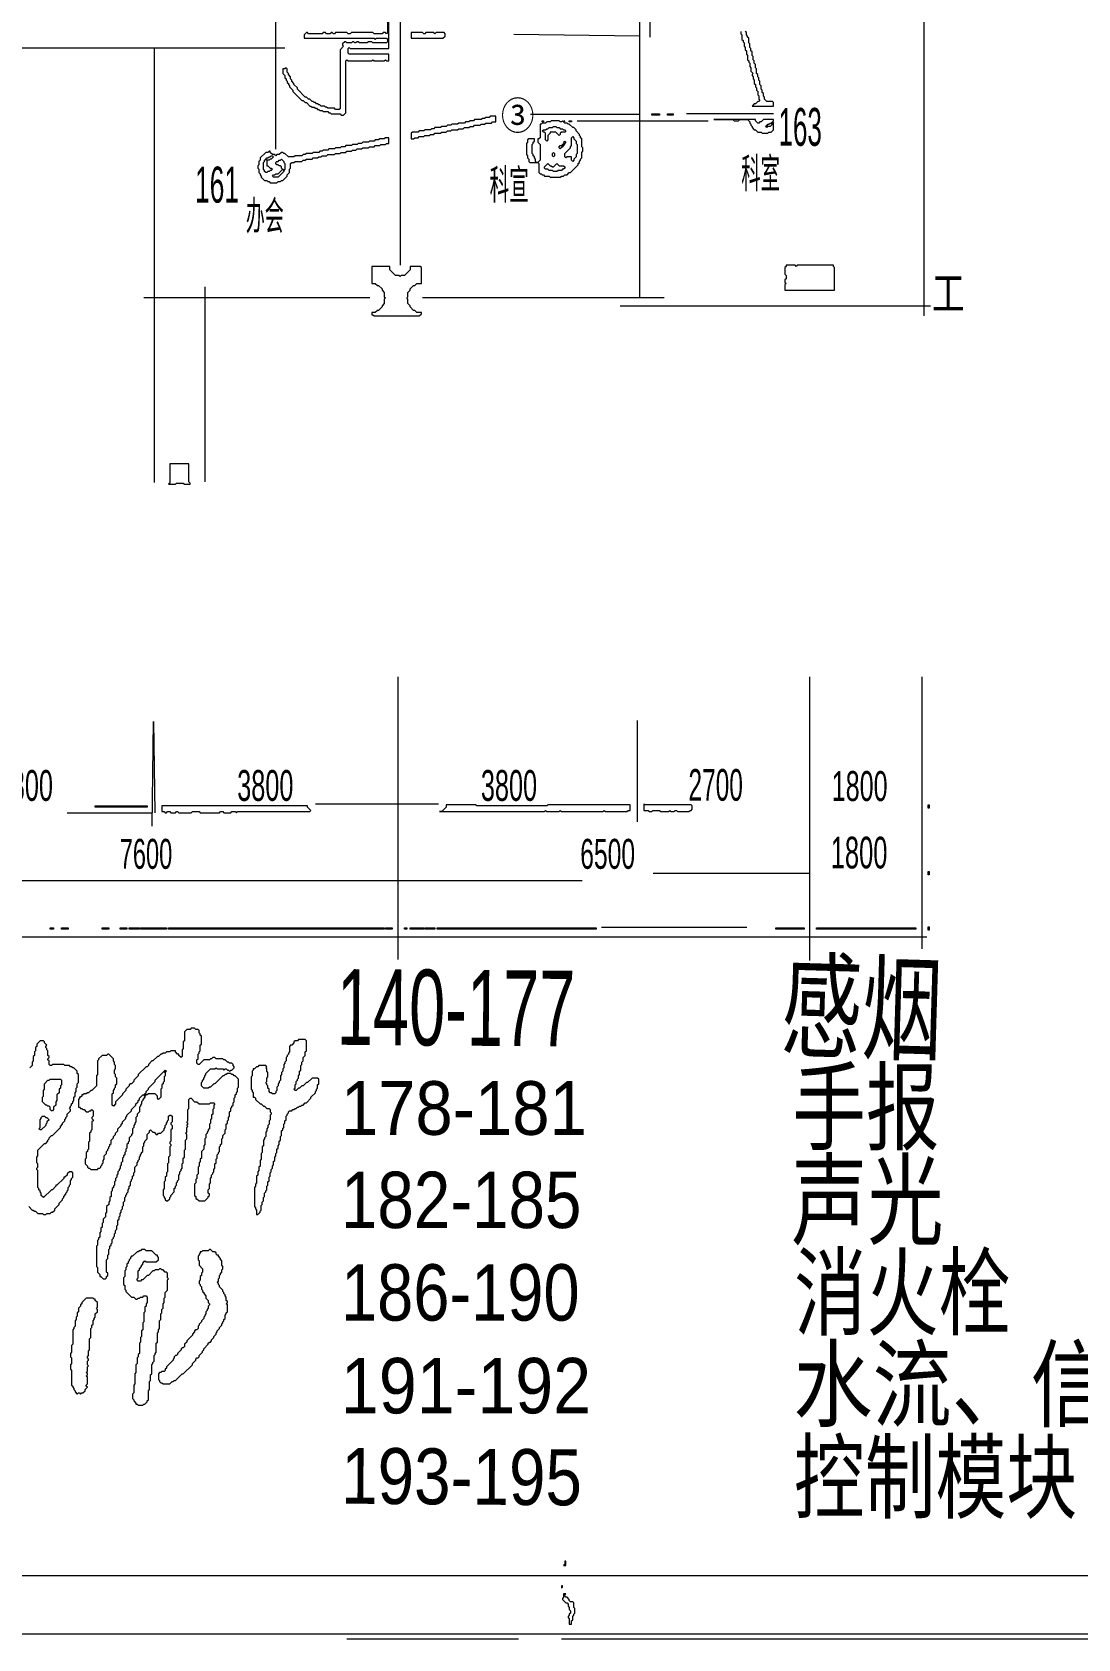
# Model space of a CAD drawing. Header units: millimetres. Extents: x 1 to 419, y 0 to 297.
# Drawn here: x 253.2 to 334.3, y 3.7 to 128.3 of the extents above; entities that cross this region are included whole.
import ezdxf

# ---------------------------------------------------------------- set-up
doc = ezdxf.new("R2010")
doc.units = ezdxf.units.MM
for name, color, linetype, lineweight in [('OCR_TEXT', 6, 'Continuous', 0), ('TRACE_CURVE', 6, 'Continuous', 0), ('TRACE_STRAIGHT', 5, 'Continuous', 0), ('TRACE_TEXT_SYMBOL', 6, 'Continuous', 0)]:
    doc.layers.add(name, color=color, linetype=linetype, lineweight=lineweight)
doc.styles.add('wqy-unicode', font='wqy-unicode.lff')

msp = doc.modelspace()

# ---------------------------------------------------------------- linework, layer by layer
at = {"layer": 'TRACE_CURVE', "color": 6}
for points in [[(280.76, 135.83), (280.76, 128.3), (280.68, 128.21), (280.59, 128.3), (280.41, 128.3), (280.33, 128.21), (279.71, 128.21), (279.62, 128.3), (277.96, 128.3), (277.87, 128.21), (277.7, 128.21), (277.61, 128.3), (276.73, 128.3), (276.65, 128.21), (276.56, 128.21), (276.47, 128.3), (276.38, 128.3), (276.3, 128.21), (276.03, 128.21), (275.95, 128.3), (275.77, 128.3), (275.68, 128.21), (274.63, 128.21), (274.55, 128.3), (274.46, 128.3), (274.28, 128.12), (274.28, 127.86), (279.71, 127.86), (279.8, 127.77), (279.89, 127.86), (280.68, 127.86), (280.76, 127.77), (280.76, 127.6), (280.68, 127.51), (279.62, 127.51), (279.54, 127.6), (279.27, 127.6), (279.19, 127.51), (278.57, 127.51), (278.49, 127.6), (278.4, 127.6), (278.31, 127.51), (278.22, 127.51), (278.14, 127.6), (278.05, 127.6), (277.96, 127.51), (277.61, 127.51), (277.52, 127.6), (277.44, 127.6), (277.26, 127.42), (277.26, 127.33), (277.35, 127.25), (277.09, 126.98), (277.09, 122.43), (277, 122.34), (276.73, 122.34), (276.65, 122.43), (276.12, 122.43), (276.03, 122.52), (275.95, 122.52), (275.86, 122.6), (275.6, 122.6), (275.51, 122.69)], [(277.52, 126.11), (277.61, 126.19), (277.7, 126.11), (279.54, 126.11), (279.62, 126.19), (279.71, 126.11), (280.5, 126.11), (280.59, 126.19), (280.68, 126.11), (280.85, 126.11), (280.85, 126.63), (277.79, 126.63), (277.7, 126.72), (277.7, 127.07), (277.79, 127.16), (277.87, 127.07), (280.85, 127.07), (280.85, 134.25)], [(308.17, 128.38), (308.17, 128.21), (308.26, 128.12), (308.26, 127.77), (308.35, 127.68), (308.35, 127.6), (308.44, 127.51), (308.44, 127.25), (308.52, 127.16), (308.52, 126.98), (308.61, 126.9), (308.61, 126.63), (308.7, 126.54), (308.7, 126.19), (308.79, 126.11), (308.79, 126.02), (308.87, 125.93), (308.87, 125.67), (308.96, 125.58), (308.96, 125.32), (309.14, 125.14), (309.05, 125.06), (309.05, 124.97), (309.14, 124.88), (309.14, 124.71), (309.22, 124.62), (309.22, 124.36), (309.31, 124.27), (309.31, 124.09), (309.4, 124.01), (309.4, 123.83), (309.49, 123.74), (309.49, 123.48), (309.58, 123.39), (309.58, 123.13), (309.66, 123.04), (309.58, 122.95), (309.49, 122.95), (309.31, 122.78), (309.22, 122.78), (309.05, 122.6), (310.71, 122.6), (310.71, 122.87), (310.63, 122.95), (310.19, 122.95), (310.01, 123.13), (310.01, 123.3), (309.93, 123.39), (309.93, 123.57), (309.84, 123.65), (309.84, 123.83), (309.75, 123.92), (309.75, 124.18), (309.66, 124.27), (309.66, 124.53)], [(309.66, 124.53), (309.58, 124.62), (309.58, 124.79), (309.49, 124.88), (309.49, 125.06), (309.4, 125.14), (309.4, 125.49), (309.31, 125.58), (309.31, 125.84), (309.22, 125.93), (309.22, 126.11), (309.14, 126.19), (309.14, 126.46), (309.05, 126.54), (309.05, 126.81), (308.96, 126.9), (308.96, 127.07), (308.87, 127.16), (308.87, 127.42), (308.79, 127.51), (308.79, 127.86), (308.7, 127.95), (308.7, 128.03), (308.61, 128.12), (308.61, 128.3), (308.52, 128.38)], [(275.51, 122.69), (275.42, 122.69), (275.33, 122.78), (275.25, 122.78), (275.16, 122.87), (275.07, 122.87), (274.98, 122.95), (274.9, 122.95), (274.72, 123.13), (274.63, 123.13), (274.46, 123.3), (274.37, 123.3), (273.76, 123.92), (273.76, 124.01), (273.49, 124.27), (273.49, 124.36), (273.32, 124.53), (273.32, 124.62), (273.23, 124.71), (273.23, 124.88), (273.06, 125.06), (273.06, 125.14), (272.97, 125.23), (272.97, 125.49), (272.88, 125.58), (272.79, 125.49), (272.62, 125.49), (272.62, 125.14), (272.79, 124.97), (272.79, 124.79), (272.88, 124.71), (272.88, 124.62), (272.97, 124.53), (272.97, 124.44), (273.06, 124.36), (273.06, 124.27), (273.14, 124.18), (273.14, 124.09), (273.41, 123.83), (273.41, 123.74), (274.11, 123.04), (274.2, 123.04), (274.37, 122.87), (274.46, 122.87), (274.72, 122.6), (274.81, 122.6), (274.9, 122.52), (275.07, 122.52), (275.16, 122.43), (275.25, 122.43), (275.33, 122.34), (275.42, 122.34), (275.51, 122.25), (275.68, 122.25), (275.77, 122.17), (276.12, 122.17), (276.21, 122.08), (276.3, 122.08), (276.38, 121.99), (277.09, 121.99), (277.17, 121.9), (277.35, 121.9), (277.52, 122.08), (277.52, 126.11)], [(253.79, 50.09), (253.53, 49.83), (253.53, 49.65), (253.44, 49.57), (253.44, 49.3), (253.35, 49.22), (253.35, 48.95), (253.26, 48.87), (253.26, 48.52), (253.18, 48.43), (253.18, 48.17), (253, 47.99)], [(256.24, 45.1), (256.24, 45.19), (256.33, 45.28), (256.33, 45.36), (256.42, 45.45), (256.42, 45.71), (256.51, 45.8), (256.51, 46.06), (256.59, 46.15), (256.59, 46.41), (256.68, 46.5), (256.68, 46.76), (256.77, 46.85), (256.77, 47.47), (256.68, 47.55), (256.68, 47.73), (256.42, 47.99), (256.33, 47.99), (256.24, 48.08), (256.15, 48.08), (256.07, 48.17), (255.72, 48.17), (255.63, 48.25), (254.75, 48.25), (254.67, 48.17), (254.58, 48.17), (254.49, 48.25), (254.49, 48.52), (254.4, 48.6), (254.4, 48.69), (254.49, 48.78), (254.49, 48.87), (254.4, 48.95), (254.4, 49.3), (254.32, 49.39), (254.32, 49.48), (254.23, 49.57), (254.23, 49.65), (254.32, 49.74), (254.14, 49.92), (254.14, 50), (254.05, 50.09), (253.79, 50.09)], [(265.53, 51.06), (265.44, 50.97), (265.18, 50.97), (265, 50.79), (265, 50.09), (264.91, 50), (264.91, 49.48), (264.82, 49.39), (264.82, 48.87), (264.74, 48.78), (264.56, 48.95), (264.56, 49.04), (264.47, 49.04), (264.3, 49.22), (264.3, 49.3), (263.95, 49.3), (263.86, 49.22), (263.6, 49.22), (263.51, 49.13), (263.34, 49.13), (263.25, 49.04), (263.16, 49.04), (262.99, 48.87), (262.9, 48.87), (262.55, 48.52), (262.46, 48.52), (262.2, 48.25), (262.2, 48.17), (262.11, 48.08), (262.02, 48.08), (261.41, 47.47), (261.41, 47.38), (261.06, 47.03), (261.06, 46.94), (260.88, 46.76), (260.8, 46.76), (260.71, 46.68), (260.71, 46.59), (260.45, 46.33), (260.45, 46.24), (260.18, 45.98), (260.18, 45.89), (259.66, 45.36), (259.66, 45.19), (259.48, 45.01), (259.4, 45.1), (259.4, 45.98), (259.48, 46.06), (259.48, 46.24), (259.57, 46.33), (259.57, 46.41), (259.66, 46.5), (259.66, 46.68), (259.75, 46.76), (259.75, 47.2), (259.66, 47.29), (259.66, 47.47), (259.57, 47.55), (259.57, 47.82), (259.66, 47.9), (259.66, 48.17), (259.57, 48.25), (259.57, 48.43), (259.48, 48.52)], [(268.85, 48.08), (268.77, 48.17), (268.77, 48.25), (268.68, 48.34), (268.5, 48.34), (268.42, 48.43), (268.33, 48.43), (268.15, 48.6), (268.06, 48.6), (267.98, 48.69), (267.45, 48.69), (267.36, 48.78), (267.19, 48.78), (267.1, 48.69), (267.01, 48.69), (266.93, 48.6), (266.49, 48.6), (266.14, 48.25), (266.05, 48.25), (265.96, 48.34), (265.96, 48.6), (266.05, 48.69), (266.05, 49.04), (266.14, 49.13), (266.14, 49.22), (266.23, 49.3), (266.23, 49.74), (266.31, 49.83), (266.31, 50.44), (266.23, 50.53), (266.23, 50.62), (266.14, 50.71), (266.14, 50.88), (266.05, 50.97), (265.88, 50.97), (265.79, 51.06), (265.53, 51.06)], [(273.84, 50.18), (273.76, 50.09), (273.58, 50.09), (273.49, 50), (273.49, 49.92), (273.32, 49.74), (273.23, 49.74), (273.14, 49.65), (273.14, 49.22), (273.06, 49.13), (273.06, 49.04), (272.97, 48.95), (272.97, 48.87), (272.88, 48.78), (272.88, 48.52), (272.79, 48.43), (272.79, 48.34), (272.71, 48.25), (272.71, 47.99), (272.62, 47.9), (272.62, 47.73), (272.53, 47.64), (272.53, 47.47), (272.44, 47.38), (272.44, 47.03), (272.36, 46.94), (272.36, 46.85), (272.27, 46.76), (272.27, 46.59), (272.18, 46.5), (272.18, 46.24), (272.09, 46.15), (272.09, 46.06), (272.01, 45.98), (271.83, 45.98), (271.74, 46.06), (271.66, 46.06), (271.57, 46.15), (271.57, 46.33), (271.48, 46.41), (271.48, 46.59), (271.39, 46.68), (271.39, 46.76), (271.31, 46.85), (271.39, 46.94), (271.39, 47.2), (271.48, 47.29), (271.48, 47.64), (271.39, 47.73), (271.39, 47.9), (271.31, 47.99), (271.39, 48.08), (271.31, 48.17), (270.78, 48.17), (270.69, 48.08), (270.6, 48.08), (270.43, 47.9), (270.34, 47.9), (270.34, 47.82), (270.25, 47.73), (270.25, 47.38), (270.17, 47.29), (270.17, 46.33), (270.25, 46.24)], [(275.42, 46.76), (275.42, 47.11), (275.33, 47.2), (274.9, 47.2), (274.55, 46.85), (274.46, 46.85), (274.2, 46.59), (274.11, 46.59), (273.93, 46.41), (273.84, 46.41), (273.67, 46.24), (273.58, 46.24), (273.49, 46.33), (273.58, 46.41), (273.58, 46.68), (273.67, 46.76), (273.67, 46.94), (273.76, 47.03), (273.76, 47.11), (273.84, 47.2), (273.84, 47.38), (273.93, 47.47), (273.93, 47.73), (274.02, 47.82), (274.02, 48.17), (274.11, 48.25), (274.11, 48.43), (274.2, 48.52), (274.2, 48.78), (274.37, 48.95), (274.37, 49.22), (274.46, 49.3), (274.46, 50.09), (274.37, 50.18), (273.84, 50.18)], [(259.48, 48.52), (259.48, 48.69), (259.13, 49.04), (259.04, 49.04), (258.96, 48.95), (258.61, 48.95), (258.34, 48.69), (258.34, 48.6), (258.26, 48.52), (258.26, 47.47), (258.17, 47.38), (258.17, 46.59), (257.82, 46.24), (257.73, 46.24), (257.56, 46.06), (257.47, 46.06), (257.38, 45.98), (257.21, 45.98), (257.12, 45.89), (257.03, 45.89), (257.03, 45.8), (256.94, 45.71), (256.86, 45.71), (256.86, 45.63), (256.77, 45.54), (256.77, 44.93), (256.86, 44.93), (256.94, 44.84), (257.03, 44.84), (257.12, 44.75), (257.21, 44.75), (257.38, 44.58), (257.56, 44.58), (257.64, 44.66), (257.73, 44.66), (257.82, 44.75), (257.91, 44.66), (257.91, 44.23), (257.82, 44.14), (257.82, 44.05), (257.91, 43.96), (257.91, 43.87), (257.82, 43.79), (257.82, 43.17), (257.73, 43.09), (257.73, 43), (257.64, 42.91), (257.64, 42.3), (257.56, 42.21), (257.56, 41.69), (257.47, 41.6), (257.47, 41.51), (257.38, 41.42), (257.38, 40.98), (257.29, 40.9), (257.29, 40.55), (257.47, 40.37), (257.47, 40.28), (257.56, 40.2), (257.64, 40.2), (257.73, 40.11), (258.26, 40.11), (258.34, 40.2), (258.43, 40.2)], [(268.24, 43.61), (268.33, 43.7), (268.33, 43.87), (268.42, 43.96), (268.42, 44.14), (268.5, 44.23), (268.5, 44.58), (268.59, 44.66), (268.59, 44.84), (268.68, 44.93), (268.68, 45.01), (268.77, 45.1), (268.77, 45.28), (268.85, 45.36), (268.85, 45.63), (268.94, 45.71), (268.94, 45.89), (269.03, 45.98), (269.03, 46.06), (269.12, 46.15), (269.12, 46.41), (269.2, 46.5), (269.2, 47.11), (268.94, 47.38), (268.85, 47.38), (268.77, 47.47), (268.68, 47.47), (268.59, 47.55), (268.33, 47.55), (268.24, 47.47), (268.15, 47.47), (268.06, 47.38), (267.98, 47.38), (267.36, 46.76), (267.28, 46.76), (267.01, 46.5), (266.93, 46.5), (266.84, 46.41), (266.49, 46.41), (266.31, 46.59), (266.31, 46.85), (266.4, 46.94), (266.4, 47.03), (266.49, 47.11), (266.49, 47.2), (266.58, 47.29), (266.58, 47.38), (266.66, 47.47), (266.66, 47.55), (267.01, 47.9), (267.36, 47.9), (267.45, 47.99), (267.54, 47.9), (267.98, 47.9), (268.06, 47.82), (268.15, 47.9), (268.24, 47.9), (268.33, 47.82), (268.42, 47.82), (268.5, 47.73), (268.59, 47.82), (268.68, 47.82), (268.85, 47.99), (268.85, 48.08)], [(270.25, 46.24), (270.25, 46.15), (270.34, 46.06), (270.34, 45.71), (270.43, 45.71), (270.52, 45.63), (270.52, 45.54), (270.87, 45.19), (270.95, 45.19), (271.13, 45.01), (271.22, 45.01), (271.39, 44.84), (271.57, 44.84), (271.66, 44.75), (271.66, 44.58), (271.74, 44.49), (271.74, 44.4), (271.66, 44.31), (271.66, 43.96), (271.57, 43.87), (271.57, 43.61), (271.48, 43.52), (271.48, 43.35), (271.39, 43.26), (271.39, 43.09), (271.31, 43), (271.31, 42.65), (271.22, 42.56), (271.22, 42.47), (271.13, 42.39), (271.13, 41.95), (271.04, 41.86), (271.04, 41.42), (270.95, 41.34), (270.95, 40.9), (270.87, 40.81), (270.87, 40.37), (270.78, 40.28), (270.78, 40.02), (270.69, 39.93), (270.69, 39.67), (270.6, 39.58), (270.6, 39.06), (270.52, 38.97), (270.52, 38.8), (270.43, 38.71), (270.43, 37.22), (270.52, 37.13), (270.52, 37.04), (270.6, 36.96), (270.6, 36.61), (270.69, 36.61), (270.87, 36.78), (270.87, 36.87), (270.95, 36.96), (270.95, 37.31), (271.04, 37.39), (271.04, 37.57), (271.13, 37.66), (271.13, 37.92), (271.22, 38.01), (271.22, 38.27), (271.31, 38.36), (271.31, 38.45)], [(271.31, 38.45), (271.39, 38.53), (271.39, 38.8), (271.48, 38.88), (271.48, 39.15), (271.57, 39.23), (271.57, 39.5), (271.66, 39.58), (271.66, 39.85), (271.74, 39.93), (271.74, 40.11), (271.83, 40.2), (271.83, 40.37), (271.92, 40.46), (271.92, 40.72), (272.01, 40.81), (272.01, 41.07), (272.09, 41.16), (272.09, 41.34), (272.18, 41.42), (272.18, 41.69), (272.27, 41.77), (272.27, 41.95), (272.36, 42.04), (272.36, 42.3), (272.44, 42.39), (272.44, 42.65), (272.53, 42.74), (272.53, 43.09), (272.62, 43.17), (272.62, 43.26), (272.71, 43.35), (272.71, 43.61), (272.79, 43.7), (272.79, 43.87), (272.88, 43.96), (272.88, 44.23), (272.97, 44.31), (272.97, 44.4), (273.06, 44.49), (273.06, 44.58), (273.14, 44.66), (273.32, 44.66), (273.41, 44.75), (273.49, 44.75), (273.58, 44.84), (273.67, 44.84), (273.76, 44.93), (273.84, 44.93), (273.93, 45.01), (274.02, 45.01), (274.11, 45.1), (274.2, 45.1), (274.37, 45.28), (274.46, 45.28), (274.81, 45.63), (274.81, 45.71), (275.16, 46.06), (275.16, 46.15), (275.25, 46.24), (275.25, 46.33), (275.33, 46.41), (275.33, 46.68), (275.42, 46.76)], [(255.89, 38.45), (255.98, 38.53), (255.98, 38.71), (256.07, 38.8), (256.07, 38.88), (256.15, 38.97), (256.15, 39.23), (256.24, 39.32), (256.24, 39.41), (256.33, 39.5), (256.33, 39.85), (256.24, 39.93), (256.07, 39.93), (255.89, 39.76), (255.89, 39.67), (255.72, 39.5), (255.63, 39.5), (255.63, 39.41), (255.1, 38.88), (255.02, 38.88), (255.02, 38.8), (254.75, 38.53), (254.67, 38.53), (254.05, 37.92), (253.88, 38.09), (253.88, 38.27), (253.79, 38.36), (253.79, 38.45), (253.7, 38.53), (253.7, 38.62), (253.62, 38.71), (253.62, 40.02), (253.53, 40.11), (253.53, 40.2), (253.62, 40.28), (253.62, 40.55), (253.53, 40.63), (253.53, 41.07), (253.62, 41.16), (253.62, 41.6), (254.14, 42.12), (254.23, 42.12), (254.4, 42.3), (254.4, 42.39), (254.49, 42.47), (254.49, 42.56), (254.67, 42.74), (254.75, 42.74), (255.37, 43.35), (255.37, 43.44), (255.54, 43.61), (255.54, 43.7), (255.72, 43.87), (255.72, 43.96), (255.8, 44.05), (255.8, 44.14), (255.89, 44.23), (255.89, 44.4), (256.15, 44.66), (256.15, 44.75), (256.07, 44.84), (256.15, 44.93), (256.15, 45.01), (256.24, 45.1)], [(258.43, 40.2), (258.52, 40.28), (258.52, 40.37), (258.61, 40.46), (258.61, 40.55), (258.69, 40.63), (258.69, 40.81), (258.78, 40.9), (258.78, 41.16), (258.96, 41.34), (258.96, 41.51), (259.04, 41.6), (259.04, 41.69), (259.13, 41.77), (259.13, 41.86), (259.22, 41.95), (259.22, 42.04), (259.31, 42.12), (259.31, 42.39), (259.48, 42.56), (259.48, 42.65), (259.66, 42.82), (259.66, 42.91), (259.83, 43.09), (259.83, 43.26), (260.1, 43.52), (260.1, 43.61), (260.18, 43.7), (260.18, 43.79), (260.45, 44.05), (260.45, 44.14), (260.53, 44.23), (260.53, 44.31), (260.88, 44.66), (260.88, 44.75), (261.23, 45.1), (261.23, 45.19), (261.41, 45.36), (261.41, 45.45), (261.5, 45.54), (261.5, 45.63), (261.76, 45.89), (261.85, 45.89), (261.93, 45.8), (261.93, 45.71), (261.76, 45.54), (261.76, 45.45), (261.67, 45.36), (261.67, 45.19), (261.58, 45.1), (261.58, 45.01), (261.5, 44.93), (261.5, 44.58), (261.32, 44.4), (261.32, 44.23), (261.23, 44.14), (261.23, 43.79), (261.15, 43.7), (261.15, 43.61), (261.06, 43.52), (261.06, 43.35), (260.97, 43.26), (260.97, 42.91), (260.88, 42.82)], [(263.51, 37.74), (263.6, 37.66), (263.69, 37.66), (263.86, 37.83), (263.86, 37.92), (263.95, 38.01), (263.95, 38.09), (264.21, 38.36), (264.21, 38.62), (264.3, 38.71), (264.3, 38.8), (264.39, 38.88), (264.39, 39.06), (264.47, 39.15), (264.47, 39.23), (264.56, 39.32), (264.56, 39.67), (264.65, 39.76), (264.65, 39.93), (264.74, 40.02), (264.74, 40.11), (264.82, 40.2), (264.82, 40.55), (264.91, 40.63), (264.91, 40.98), (265, 41.07), (265, 41.6), (265.09, 41.69), (265.09, 42.39), (265.18, 42.47), (265.18, 42.82), (265.09, 42.91), (265.18, 43), (265.18, 43.35), (265.26, 43.44), (265.18, 43.52), (265.26, 43.61), (265.26, 43.7), (265.18, 43.79), (265.26, 43.87), (265.26, 44.75), (265.35, 44.84), (265.35, 45.54), (265.44, 45.63), (265.53, 45.63), (265.79, 45.36), (265.96, 45.36), (266.14, 45.19), (266.93, 45.19), (267.01, 45.28), (267.28, 45.28), (267.36, 45.19), (267.28, 45.1), (267.28, 44.84), (267.19, 44.75), (267.19, 44.4), (267.1, 44.31), (267.1, 44.05), (267.01, 43.96), (267.01, 43.7), (266.93, 43.61), (266.93, 43.26), (266.84, 43.17), (266.84, 43.09)], [(261.5, 41.07), (261.58, 41.16), (261.58, 41.25), (261.67, 41.34), (261.67, 41.42), (261.76, 41.51), (261.76, 41.86), (261.85, 41.95), (261.85, 42.12), (261.93, 42.21), (261.93, 42.3), (262.11, 42.47), (262.11, 42.82), (262.29, 43), (262.29, 43.09), (262.37, 43.17), (262.55, 43), (262.64, 43), (262.81, 42.82), (262.9, 42.82), (262.99, 42.91), (263.16, 42.91), (263.42, 43.17), (263.42, 43.26), (263.51, 43.35), (263.51, 43.52), (263.6, 43.61), (263.6, 43.7), (263.69, 43.79), (263.69, 43.87), (263.77, 43.96), (263.77, 44.23), (263.86, 44.31), (263.95, 44.31), (264.04, 44.23), (264.04, 43.79), (263.95, 43.7), (263.95, 43.61), (264.04, 43.52), (264.04, 43.26), (263.95, 43.17), (263.95, 42.3), (263.86, 42.21), (263.86, 42.12), (263.95, 42.04), (263.95, 41.95), (263.86, 41.86), (263.86, 41.16), (263.77, 41.07), (263.77, 40.63), (263.69, 40.55), (263.69, 39.93), (263.6, 39.85), (263.6, 39.58), (263.51, 39.5), (263.51, 39.23), (263.42, 39.15), (263.42, 38.62), (263.34, 38.53), (263.34, 38.09), (263.42, 38.01), (263.42, 37.92), (263.51, 37.83), (263.51, 37.74)], [(260.88, 42.82), (260.88, 42.74), (260.71, 42.56), (260.71, 42.3), (260.62, 42.21), (260.62, 42.12), (260.53, 42.04), (260.53, 41.77), (260.45, 41.69), (260.45, 41.51), (260.36, 41.42), (260.36, 41.25), (260.27, 41.16), (260.27, 41.07), (260.18, 40.98), (260.18, 40.72), (260.1, 40.63), (260.1, 40.46), (260.01, 40.37), (260.01, 40.2), (259.92, 40.11), (259.92, 40.02), (259.83, 39.93), (259.83, 39.76), (259.75, 39.67), (259.75, 39.5), (259.66, 39.41), (259.66, 39.23), (259.57, 39.15), (259.57, 38.88), (259.48, 38.8), (259.48, 38.71), (259.4, 38.62), (259.4, 38.45), (259.31, 38.36), (259.31, 38.01), (259.22, 37.92), (259.22, 37.66), (259.13, 37.57), (259.13, 37.39), (258.96, 37.22), (258.96, 36.78), (258.87, 36.69), (258.87, 36.43), (258.69, 36.26), (258.69, 35.99), (258.61, 35.91), (258.61, 35.64), (258.52, 35.56), (258.52, 35.29), (258.43, 35.2), (258.43, 34.85), (258.34, 34.77), (258.34, 34.68), (258.26, 34.59), (258.26, 34.24), (258.17, 34.15), (258.17, 32.58), (258.26, 32.49), (258.26, 32.14), (258.43, 31.96), (258.43, 31.79), (258.52, 31.79), (258.69, 31.61)], [(266.84, 43.09), (266.75, 43), (266.75, 42.91), (266.66, 42.82), (266.66, 42.56), (266.58, 42.47), (266.58, 42.04), (266.49, 41.95), (266.49, 41.69), (266.31, 41.51), (266.31, 40.98), (266.23, 40.9), (266.23, 40.72), (266.14, 40.63), (266.14, 40.37), (266.05, 40.28), (266.05, 39.76), (265.96, 39.67), (265.96, 39.41), (265.88, 39.32), (265.88, 39.06), (265.79, 38.97), (265.79, 38.09), (265.88, 38.01), (265.88, 37.83), (265.96, 37.83), (266.14, 37.66), (266.58, 37.66), (266.84, 37.92), (266.84, 38.01), (266.93, 38.09), (266.93, 38.18), (266.84, 38.27), (266.84, 38.53), (266.93, 38.62), (266.93, 38.97), (267.01, 39.06), (267.01, 39.41), (267.1, 39.5), (267.1, 39.67), (267.19, 39.76), (267.19, 39.85), (267.28, 39.93), (267.28, 40.11), (267.36, 40.2), (267.36, 40.55), (267.45, 40.63), (267.45, 40.9), (267.54, 40.98), (267.54, 41.25), (267.63, 41.34), (267.63, 41.42), (267.71, 41.51), (267.71, 41.86), (267.8, 41.95), (267.8, 42.04), (267.89, 42.12), (267.89, 42.47), (267.98, 42.56), (267.98, 42.74), (268.15, 42.91), (268.15, 43.17), (268.24, 43.26), (268.24, 43.61)], [(258.69, 31.61), (258.87, 31.61), (258.96, 31.7), (258.96, 31.79), (259.04, 31.88), (259.04, 32.05), (258.96, 32.14), (258.96, 33.1), (259.04, 33.19), (259.04, 33.45), (259.13, 33.54), (259.13, 33.89), (259.22, 33.98), (259.22, 34.15), (259.31, 34.24), (259.31, 34.33), (259.4, 34.42), (259.4, 34.68), (259.48, 34.77), (259.48, 34.85), (259.57, 34.94), (259.57, 35.12), (259.66, 35.2), (259.66, 35.38), (259.75, 35.47), (259.75, 35.73), (259.83, 35.82), (259.83, 36.17), (259.92, 36.26), (259.92, 36.43), (260.01, 36.52), (260.01, 36.69), (260.1, 36.78), (260.1, 36.96), (260.18, 37.04), (260.18, 37.22), (260.27, 37.31), (260.27, 37.57), (260.36, 37.66), (260.36, 37.92), (260.45, 38.01), (260.45, 38.09), (260.53, 38.18), (260.53, 38.27), (260.62, 38.36), (260.62, 38.53), (260.71, 38.62), (260.71, 38.8), (260.8, 38.88), (260.8, 39.15), (260.88, 39.23), (260.88, 39.32), (260.97, 39.41), (260.97, 39.58), (261.06, 39.67), (261.06, 39.85), (261.15, 39.93), (261.15, 40.28), (261.32, 40.46), (261.32, 40.63), (261.41, 40.72), (261.41, 40.81), (261.5, 40.9), (261.5, 41.07)], [(252.91, 37.22), (253.18, 36.96), (253.26, 36.96), (253.35, 36.87), (253.44, 36.87), (253.62, 36.69), (253.97, 36.69), (254.05, 36.61), (254.23, 36.61), (254.32, 36.69), (254.58, 36.69), (254.67, 36.78), (254.75, 36.78), (254.93, 36.96), (254.93, 37.04), (255.28, 37.39), (255.28, 37.48), (255.54, 37.74), (255.54, 37.83), (255.63, 37.92), (255.63, 38.01), (255.8, 38.18), (255.8, 38.27), (255.89, 38.36), (255.89, 38.45)]]:
    msp.add_lwpolyline(points, dxfattribs=at)
for points in [[(263.42, 47.73), (263.51, 47.64), (263.51, 47.38), (263.42, 47.29), (263.42, 46.94), (263.34, 46.85), (263.34, 46.76), (263.25, 46.68), (263.25, 46.41), (263.16, 46.33), (263.16, 45.71), (262.99, 45.54), (262.9, 45.63), (262.9, 45.8), (262.72, 45.98), (262.2, 45.98), (262.11, 45.89), (262.02, 45.89), (261.93, 45.98), (262.02, 46.06), (262.02, 46.15), (262.2, 46.33), (262.2, 46.41), (262.72, 46.94), (262.72, 47.03)], [(263.42, 47.73), (263.51, 47.82), (263.6, 47.73), (263.51, 47.64)], [(254.49, 47.03), (254.58, 47.11), (255.37, 47.11), (255.45, 47.03), (255.45, 46.68), (255.37, 46.59), (255.37, 46.41), (255.28, 46.33), (255.28, 46.06), (255.1, 45.89), (255.1, 45.45), (255.02, 45.36), (255.02, 45.1), (254.84, 44.93), (254.84, 44.75), (254.75, 44.66), (254.67, 44.66), (254.58, 44.75), (254.58, 44.93), (254.49, 45.01), (254.4, 45.01), (254.32, 45.1), (254.23, 45.1), (253.97, 45.36), (253.97, 45.71), (254.05, 45.8), (254.05, 46.24), (254.14, 46.33), (254.14, 46.76), (254.4, 47.03)], [(261.85, 45.89), (261.93, 45.98), (262.02, 45.89), (261.93, 45.8)], [(253.88, 44.14), (253.97, 44.23), (254.14, 44.23), (254.23, 44.14), (254.32, 44.14), (254.49, 43.96), (254.32, 43.79), (254.32, 43.7), (254.23, 43.61), (254.23, 43.52), (253.88, 43.17), (253.79, 43.17), (253.7, 43.26), (253.79, 43.35), (253.79, 43.96), (253.88, 44.05)]]:
    msp.add_lwpolyline(points, close=True, dxfattribs=at)
at = {"layer": 'TRACE_STRAIGHT', "color": 5}
for p, q in [((301.12, 144.51), (301.12, 127.95)), ((322.38, 137.36), (322.38, 106.32)), ((300.31, 136), (300.31, 107.74)), ((272.06, 134.8), (272.06, 119.27)), ((281.73, 134.25), (281.73, 110.26)), ((290.56, 128.17), (300.31, 128.06)), ((208.6, 127.13), (272.79, 127.13)), ((262.65, 127.13), (262.65, 93.39)), ((291.84, 121.98), (300.31, 121.98)), ((295.48, 121.47), (305.63, 121.47)), ((303.97, 122.03), (310.71, 122.03)), ((266.58, 108.59), (266.58, 93.44)), ((261.85, 107.74), (279.39, 107.74)), ((283.47, 107.74), (302.22, 107.74)), ((298.8, 107.1), (322.89, 107.1)), ((281.56, 78.32), (281.56, 56.4)), ((313.5, 78.32), (313.5, 56.31)), ((322.21, 78.32), (322.21, 57.23)), ((262.5, 66.73), (262.59, 74.85)), ((262.59, 74.85), (262.69, 67.78)), ((300.14, 74.93), (300.14, 67.08)), ((255.89, 67.78), (262.52, 67.78)), ((275.16, 68.48), (284.7, 68.48)), ((216.91, 62.52), (295.87, 62.52)), ((301.36, 63.08), (313.5, 63.08)), ((297.37, 58.9), (308.65, 58.9)), ((80.83, 58.16), (322.62, 58.16)), ((12.79, 8.6), (400.04, 8.6)), ((3.77, 4.09), (412.35, 4.09)), ((277.61, 3.69), (290.92, 3.69)), ((294.25, 3.7), (412.35, 3.7))]:
    msp.add_line(p, q, dxfattribs=at)
at = {"layer": 'TRACE_TEXT_SYMBOL', "color": 6}
for points in [[(282.6, 128.3), (282.6, 127.86), (285.05, 127.86), (285.23, 128.03), (285.23, 128.21), (285.14, 128.3), (284.53, 128.3), (284.44, 128.21), (284.35, 128.3), (283.74, 128.3), (283.65, 128.21), (283.57, 128.21), (283.48, 128.3)], [(288.73, 121.82), (288.64, 121.73), (288.38, 121.73), (288.29, 121.64), (288.12, 121.64), (288.03, 121.55), (287.51, 121.55), (287.42, 121.47), (287.16, 121.47), (287.07, 121.38), (286.81, 121.38), (286.72, 121.29), (286.28, 121.29), (286.19, 121.2), (285.76, 121.2), (285.67, 121.12), (285.4, 121.12), (285.32, 121.03), (284.97, 121.03), (284.88, 120.94), (284.44, 120.94), (284.35, 120.85), (284.18, 120.85), (284.09, 120.76), (283.65, 120.76), (283.57, 120.68), (283.22, 120.68), (283.13, 120.59), (282.69, 120.59), (282.6, 120.5), (282.6, 120.06), (282.78, 120.06), (282.87, 120.15), (283.13, 120.15), (283.22, 120.24), (283.57, 120.24), (283.65, 120.33), (284, 120.33), (284.09, 120.41), (284.35, 120.41), (284.44, 120.5), (284.88, 120.5), (284.97, 120.59), (285.32, 120.59), (285.4, 120.68), (285.67, 120.68), (285.76, 120.76), (286.19, 120.76), (286.28, 120.85), (286.63, 120.85), (286.72, 120.94), (287.07, 120.94), (287.16, 121.03), (287.42, 121.03), (287.51, 121.12), (287.94, 121.12), (288.03, 121.2), (288.29, 121.2), (288.38, 121.29), (288.82, 121.29), (288.91, 121.38), (289.17, 121.38), (289.17, 121.82)], [(292.76, 121.47), (292.85, 121.47), (292.85, 121.38), (292.76, 121.38)], [(293.55, 120.94), (293.64, 121.03), (293.81, 121.03), (293.9, 120.94), (294.07, 120.94), (294.16, 120.85), (294.34, 120.85), (294.42, 120.76), (294.51, 120.76), (294.6, 120.68), (294.51, 120.59), (294.25, 120.59), (294.16, 120.5), (294.16, 120.41), (294.07, 120.33), (293.81, 120.59), (293.37, 120.59), (293.37, 120.5), (293.2, 120.33), (293.2, 119.98), (293.11, 119.89), (293.02, 119.98), (293.02, 120.5), (292.94, 120.59), (292.85, 120.59), (292.76, 120.68), (292.85, 120.76), (293.02, 120.76), (293.11, 120.85), (293.2, 120.85), (293.29, 120.94)], [(294.86, 121.47), (295.04, 121.47), (295.04, 121.38), (294.86, 121.38)], [(301.26, 121.99), (301.87, 121.99), (301.87, 121.9), (301.26, 121.9)], [(302.48, 121.99), (302.92, 121.99), (302.92, 121.9), (302.48, 121.9)], [(306.07, 121.55), (307.56, 121.55), (307.65, 121.47), (308, 121.47), (308.09, 121.55), (308.7, 121.55), (308.87, 121.38), (308.87, 121.29), (308.96, 121.2), (308.96, 121.12), (309.05, 121.03), (309.05, 120.94), (309.22, 120.76), (309.31, 120.76), (309.49, 120.59), (309.75, 120.59), (309.84, 120.5), (310.28, 120.5), (310.36, 120.59), (310.54, 120.59), (310.71, 120.76), (310.71, 121.29), (310.63, 121.38), (310.71, 121.47), (310.71, 121.55), (309.93, 121.55), (309.75, 121.38), (309.66, 121.38), (309.58, 121.29), (309.49, 121.29), (309.31, 121.47), (309.31, 121.55)], [(310.1, 121.03), (310.19, 121.12), (310.28, 121.03), (310.19, 120.94)], [(310.36, 121.2), (310.45, 121.29), (310.54, 121.29), (310.63, 121.2), (310.45, 121.03), (310.28, 121.03), (310.19, 121.12), (310.28, 121.2)], [(310.54, 121.29), (310.63, 121.38), (310.71, 121.29), (310.63, 121.2)], [(294.34, 119.63), (294.42, 119.71), (294.51, 119.63), (294.42, 119.54)], [(294.42, 119.8), (294.51, 119.89), (294.6, 119.8), (294.51, 119.71)], [(295.04, 120.15), (295.13, 120.24), (295.21, 120.15), (295.21, 120.06), (295.39, 119.89), (295.39, 119.71), (295.48, 119.63), (295.48, 118.93), (295.39, 118.84), (295.39, 118.66), (295.21, 118.49), (295.21, 118.4), (295.13, 118.31), (295.04, 118.4), (295.04, 118.66), (294.69, 118.66), (294.6, 118.58), (294.51, 118.66), (294.51, 118.93), (294.95, 119.36), (294.95, 119.45), (295.04, 119.54)], [(271.22, 118.4), (271.31, 118.49), (271.39, 118.4), (271.39, 117.96), (271.48, 117.96), (271.66, 117.79), (271.74, 117.79), (271.83, 117.7), (271.74, 117.61), (271.66, 117.61), (271.57, 117.52), (271.48, 117.52), (271.39, 117.44), (271.31, 117.44), (271.22, 117.52), (271.22, 117.61), (271.13, 117.7), (271.13, 118.23), (271.22, 118.31)], [(271.66, 118.66), (271.74, 118.75), (271.83, 118.75), (271.92, 118.66), (271.74, 118.49), (271.66, 118.49), (271.57, 118.4), (271.39, 118.4), (271.31, 118.49), (271.39, 118.58), (271.48, 118.58), (271.57, 118.66)], [(272.44, 118.4), (272.53, 118.49), (272.71, 118.31), (272.71, 118.23), (272.79, 118.14), (272.79, 117.7), (272.71, 117.61), (272.53, 117.79), (272.53, 117.88), (272.44, 117.96), (272.36, 117.96), (272.27, 118.05), (272.18, 118.05), (272.09, 118.14), (272.09, 118.23), (272.18, 118.31), (272.27, 118.31), (272.36, 118.4)], [(293.55, 118.93), (293.64, 119.01), (293.72, 118.93), (293.72, 118.75), (293.64, 118.66), (293.55, 118.75)], [(294.07, 119.45), (294.16, 119.54), (294.25, 119.54), (294.34, 119.45), (294.16, 119.28), (294.07, 119.36)], [(294.25, 119.54), (294.34, 119.63), (294.42, 119.54), (294.34, 119.45)], [(272.62, 117.7), (272.71, 117.61), (272.71, 117.52), (272.27, 117.09), (271.92, 117.09), (271.83, 117.17), (271.92, 117.26), (272.01, 117.26), (272.09, 117.35), (272.27, 117.35)], [(293.2, 118.14), (293.37, 117.96), (293.46, 117.96), (293.55, 117.88), (293.64, 117.88), (293.9, 118.14), (294.07, 117.96), (294.42, 117.96), (294.51, 117.88), (294.51, 117.79), (294.42, 117.7), (294.34, 117.7), (294.25, 117.61), (293.99, 117.61), (293.9, 117.52), (293.64, 117.52), (293.55, 117.61), (293.29, 117.61), (293.2, 117.7), (293.02, 117.7), (292.94, 117.79), (292.94, 117.88)], [(279.54, 110.17), (279.54, 108.85), (279.8, 108.85), (279.98, 108.68), (280.06, 108.68), (280.33, 108.42), (280.33, 108.33), (280.5, 108.15), (280.5, 107.8), (280.59, 107.72), (280.5, 107.63), (280.5, 107.28), (280.33, 107.1), (280.33, 107.02), (280.06, 106.75), (279.98, 106.75), (279.8, 106.58), (279.54, 106.58), (279.54, 106.4), (279.62, 106.4), (279.71, 106.32), (283.22, 106.32), (283.39, 106.49), (283.39, 106.58), (283.04, 106.58), (282.87, 106.75), (282.78, 106.75), (282.51, 107.02), (282.51, 107.1), (282.34, 107.28), (282.34, 107.63), (282.25, 107.72), (282.34, 107.8), (282.34, 108.15), (282.51, 108.33), (282.51, 108.42), (282.78, 108.68), (282.87, 108.68), (283.04, 108.85), (283.39, 108.85), (283.39, 110.08), (283.3, 110.17), (282.51, 110.17), (282.51, 109.91), (282.08, 109.47), (281.81, 109.47), (281.73, 109.38), (281.64, 109.47), (281.38, 109.47), (280.94, 109.91), (280.94, 110.17)], [(311.68, 110.26), (311.68, 110.17), (311.59, 110.08), (311.59, 109.56), (311.68, 109.47), (311.68, 109.21), (311.59, 109.12), (311.59, 108.94), (311.68, 108.85), (311.59, 108.77), (311.59, 108.33), (315.44, 108.33), (315.44, 110.08), (315.36, 110.17), (315.36, 110.26), (312.55, 110.26), (312.47, 110.17), (312.38, 110.26)], [(263.86, 94.84), (263.86, 93.35), (263.77, 93.27), (264.3, 93.27), (264.39, 93.35), (264.91, 93.35), (265, 93.27), (265.44, 93.27), (265.44, 93.35), (265.35, 93.44), (265.35, 94.84)], [(258.08, 68.31), (262.11, 68.31), (262.11, 68.22), (258.08, 68.22)], [(263.25, 68.31), (263.25, 67.87), (263.42, 67.87), (263.51, 67.78), (263.6, 67.78), (263.69, 67.87), (263.86, 67.87), (263.95, 67.78), (264.3, 67.78), (264.39, 67.87), (264.47, 67.87), (264.56, 67.78), (265.53, 67.78), (265.61, 67.87), (266.14, 67.87), (266.23, 67.78), (267.71, 67.78), (267.8, 67.87), (267.98, 67.87), (268.06, 67.78), (268.59, 67.78), (268.68, 67.87), (268.94, 67.87), (269.03, 67.78), (269.12, 67.87), (274.72, 67.87), (274.81, 67.96), (274.55, 68.22), (274.55, 68.31)], [(285.32, 68.4), (285.32, 68.22), (284.97, 67.87), (284.79, 67.87), (292.94, 67.87), (293.02, 67.96), (293.11, 67.87), (294.07, 67.87), (294.16, 67.96), (294.25, 67.87), (297.49, 67.87), (297.58, 67.96), (297.67, 67.87), (299.33, 67.87), (299.42, 67.96), (299.59, 67.96), (299.59, 68.4), (293.2, 68.4), (293.11, 68.31), (287.68, 68.31), (287.59, 68.4)], [(300.64, 68.48), (300.64, 67.96), (300.99, 67.96), (301.08, 67.87), (301.26, 67.87), (301.34, 67.96), (301.87, 67.96), (301.96, 67.87), (302.57, 67.87), (302.66, 67.96), (302.74, 67.87), (303.01, 67.87), (303.09, 67.96), (303.18, 67.96), (303.27, 67.87), (304.15, 67.87), (304.23, 67.96), (304.32, 67.96), (304.41, 68.05), (304.41, 68.31), (304.32, 68.4), (300.73, 68.4)], [(322.71, 68.4), (322.8, 68.4), (322.8, 68.13), (322.71, 68.13)], [(322.71, 63.23), (322.8, 63.23), (322.8, 62.97), (322.71, 62.97)], [(254.58, 58.85), (254.84, 58.85), (254.84, 58.76), (254.58, 58.76)], [(255.45, 58.85), (255.98, 58.85), (255.98, 58.76), (255.45, 58.76)], [(258.61, 58.85), (259.13, 58.85), (259.13, 58.76), (258.61, 58.76)], [(260.01, 58.85), (260.53, 58.85), (260.53, 58.76), (260.01, 58.76)], [(260.71, 58.85), (261.5, 58.85), (261.5, 58.76), (260.71, 58.76)], [(261.58, 58.85), (263.6, 58.85), (263.6, 58.76), (261.58, 58.76)], [(263.77, 58.85), (280.5, 58.85), (280.5, 58.76), (263.77, 58.76)], [(280.59, 58.85), (281.11, 58.85), (281.11, 58.76), (280.59, 58.76)], [(282.08, 58.85), (282.25, 58.85), (282.25, 58.76), (282.08, 58.76)], [(282.51, 58.85), (283.57, 58.85), (283.57, 58.76), (282.51, 58.76)], [(283.65, 58.85), (284.44, 58.85), (284.44, 58.76), (283.65, 58.76)], [(284.62, 58.85), (296.96, 58.85), (296.96, 58.76), (284.62, 58.76)], [(310.89, 58.85), (313.08, 58.85), (313.08, 58.76), (310.89, 58.76)], [(314.04, 58.85), (321.75, 58.85), (321.75, 58.76), (314.04, 58.76)], [(322.71, 58.94), (322.8, 58.94), (322.8, 58.67), (322.71, 58.67)], [(294.51, 9.72), (294.51, 9.46), (294.42, 9.37), (294.6, 9.37), (294.6, 9.72)], [(294.25, 7.79), (294.25, 7.62), (294.34, 7.71), (294.34, 7.79)], [(294.42, 7.18), (294.42, 6.92), (294.34, 6.83), (294.34, 6.74), (294.6, 6.48), (294.69, 6.48), (294.78, 6.39), (294.78, 6.22), (294.86, 6.13), (294.86, 5.96), (294.95, 5.87), (294.95, 5.69), (294.86, 5.6), (294.86, 5.52), (294.78, 5.43), (294.78, 5.34), (294.86, 5.25), (294.86, 4.82), (295.04, 4.82), (295.04, 5.08), (295.13, 5.17), (295.13, 5.43), (295.21, 5.52), (295.21, 5.6), (295.3, 5.69), (295.3, 6.04), (295.21, 6.13), (295.21, 6.48), (295.13, 6.57), (294.95, 6.57), (294.86, 6.66), (294.86, 6.74), (294.69, 6.92), (294.6, 6.92), (294.51, 7.01), (294.51, 7.09), (294.6, 7.18)]]:
    msp.add_lwpolyline(points, close=True, dxfattribs=at)
for points in [[(293.46, 121.47), (293.37, 121.38), (293.11, 121.38), (293.02, 121.29), (292.76, 121.29), (292.67, 121.2), (292.59, 121.2), (292.59, 120.15), (292.5, 120.06), (292.41, 120.06), (292.41, 119.8), (292.59, 119.63), (292.59, 118.4), (292.41, 118.23), (292.32, 118.23), (292.24, 118.31), (292.24, 118.49), (292.15, 118.58), (292.15, 118.66), (292.06, 118.75), (292.06, 118.84), (291.97, 118.93), (291.97, 119.63), (292.06, 119.71), (292.06, 119.8), (292.15, 119.89), (292.15, 120.06), (291.71, 120.06), (291.62, 119.98), (291.62, 119.8), (291.53, 119.71), (291.53, 118.84), (291.62, 118.75), (291.62, 118.58), (291.71, 118.49), (291.71, 118.31), (291.8, 118.23), (292.41, 118.23), (292.5, 118.14), (292.5, 117.44), (292.59, 117.35), (292.67, 117.35), (292.76, 117.26), (292.85, 117.26), (292.94, 117.17), (293.29, 117.17), (293.37, 117.09), (294.16, 117.09), (294.25, 117.17), (294.42, 117.17), (294.51, 117.26), (294.69, 117.26), (294.86, 117.44), (294.95, 117.44), (295.56, 118.05), (295.56, 118.14), (295.65, 118.23), (295.65, 118.31), (295.74, 118.4), (295.74, 118.49), (295.83, 118.58), (295.83, 119.01), (295.91, 119.1), (295.91, 119.36)], [(295.91, 119.36), (295.83, 119.45), (295.83, 120.06), (295.74, 120.15), (295.74, 120.24), (295.65, 120.33), (295.65, 120.41), (295.39, 120.68), (295.39, 120.76), (295.21, 120.94), (295.13, 120.94), (294.86, 121.2), (294.78, 121.2), (294.69, 121.29), (294.51, 121.29), (294.42, 121.38), (294.51, 121.47), (294.42, 121.38), (294.34, 121.47), (294.25, 121.38), (294.16, 121.38), (294.07, 121.47), (293.46, 121.47)], [(280.59, 120.15), (280.5, 120.06), (280.15, 120.06), (280.06, 119.98), (279.8, 119.98), (279.71, 119.89), (279.36, 119.89), (279.27, 119.8), (278.84, 119.8), (278.75, 119.71), (278.49, 119.71), (278.4, 119.63), (278.05, 119.63), (277.96, 119.54), (277.52, 119.54), (277.44, 119.45), (277.17, 119.45), (277.09, 119.36), (276.73, 119.36), (276.65, 119.28), (276.21, 119.28), (276.12, 119.19), (275.77, 119.19), (275.68, 119.1), (275.51, 119.1), (275.42, 119.01), (274.98, 119.01), (274.9, 118.93), (274.46, 118.93), (274.37, 118.84), (274.2, 118.84), (274.11, 118.75), (273.58, 118.75), (273.49, 118.66), (273.06, 118.66), (272.79, 118.93), (272.71, 118.93), (272.62, 119.01), (272.53, 119.01), (272.36, 118.84), (272.18, 118.84), (272.09, 118.75), (272.01, 118.84), (271.83, 118.84), (271.66, 119.01), (271.66, 119.1), (271.57, 119.1), (271.48, 119.01), (271.31, 119.01), (270.87, 118.58), (270.87, 118.4), (270.78, 118.31), (270.78, 118.05), (270.69, 117.96), (270.69, 117.79), (270.78, 117.7), (270.78, 117.44), (270.87, 117.35), (270.87, 117.26), (270.95, 117.17), (270.95, 117.09), (271.22, 116.82), (271.39, 116.82), (271.48, 116.74)], [(271.48, 116.74), (271.57, 116.74), (271.66, 116.65), (272.18, 116.65), (272.27, 116.74), (272.44, 116.74), (272.53, 116.82), (272.62, 116.82), (272.97, 117.17), (272.97, 117.26), (273.14, 117.44), (273.14, 117.7), (273.23, 117.79), (273.23, 118.14), (273.32, 118.23), (273.49, 118.23), (273.58, 118.31), (274.11, 118.31), (274.2, 118.4), (274.37, 118.4), (274.46, 118.49), (274.9, 118.49), (274.98, 118.58), (275.33, 118.58), (275.42, 118.66), (275.6, 118.66), (275.68, 118.75), (276.03, 118.75), (276.12, 118.84), (276.65, 118.84), (276.73, 118.93), (277.09, 118.93), (277.17, 119.01), (277.52, 119.01), (277.61, 119.1), (277.96, 119.1), (278.05, 119.19), (278.31, 119.19), (278.4, 119.28), (278.75, 119.28), (278.84, 119.36), (279.27, 119.36), (279.36, 119.45), (279.71, 119.45), (279.8, 119.54), (280.15, 119.54), (280.24, 119.63), (280.59, 119.63), (280.68, 119.71), (280.85, 119.71), (280.85, 120.15), (280.59, 120.15)], [(261.67, 33.89), (261.58, 33.8), (261.5, 33.8), (261.41, 33.72), (261.32, 33.72), (260.97, 33.37), (260.88, 33.37), (260.8, 33.28), (260.8, 33.19), (260.71, 33.1), (260.71, 33.02), (260.62, 32.93), (260.62, 32.84), (260.53, 32.75), (260.53, 32.58), (260.45, 32.49), (260.45, 32.31), (260.36, 32.23), (260.36, 31.79), (260.27, 31.7), (260.27, 31.18), (260.36, 31.09), (260.36, 30.83), (260.45, 30.74), (260.45, 30.65), (260.88, 30.21), (261.06, 30.21), (261.23, 30.04), (261.32, 30.04), (261.41, 30.13), (261.5, 30.13), (261.58, 30.21), (261.76, 30.21), (261.85, 30.3), (262.02, 30.3), (262.11, 30.21), (262.11, 29.78), (262.02, 29.69), (262.02, 29.51), (261.93, 29.42), (261.93, 29.07), (261.85, 28.99), (261.85, 28.29), (261.76, 28.2), (261.76, 27.67), (261.67, 27.59), (261.67, 27.15), (261.58, 27.06), (261.58, 26.71), (261.5, 26.62), (261.5, 25.83), (261.41, 25.75), (261.41, 25.57), (261.32, 25.48), (261.32, 25.05), (261.23, 24.96), (261.23, 24.35), (261.15, 24.26), (261.15, 23.47), (261.06, 23.38), (261.06, 22.77), (260.97, 22.68), (260.97, 22.33), (261.06, 22.24)], [(261.41, 31.44), (261.32, 31.53), (261.32, 31.61), (261.41, 31.7), (261.41, 32.23), (261.5, 32.31), (261.5, 32.4), (261.67, 32.58), (261.67, 32.67), (261.76, 32.75), (261.76, 32.84), (261.93, 33.02), (262.02, 32.93), (262.81, 32.93), (262.99, 33.1), (262.99, 33.28), (262.9, 33.37), (262.9, 33.45), (262.81, 33.45), (262.46, 33.8), (262.02, 33.8), (261.93, 33.89), (261.67, 33.89)], [(266.93, 33.89), (266.84, 33.8), (266.4, 33.8), (266.31, 33.72), (266.23, 33.72), (266.23, 33.63), (266.14, 33.54), (266.14, 33.45), (266.05, 33.37), (266.05, 33.1), (266.14, 33.02), (266.14, 32.67), (266.4, 32.4), (266.4, 32.14), (266.31, 32.05), (266.31, 31.88), (266.23, 31.79), (266.23, 31.53), (266.14, 31.44), (266.14, 31.26), (266.23, 31.18), (266.23, 31.09), (266.31, 31), (266.31, 30.83), (266.4, 30.74), (266.4, 30.65), (266.49, 30.56), (266.49, 30.48), (266.66, 30.3), (266.66, 30.13), (266.84, 29.95), (266.84, 29.78), (266.93, 29.69), (266.93, 29.6), (266.84, 29.51), (266.84, 29.34), (266.75, 29.25), (266.75, 29.16), (266.66, 29.07), (266.66, 28.9), (266.58, 28.81), (266.58, 28.72), (266.49, 28.64), (266.49, 28.55), (266.31, 28.37), (266.31, 28.29), (266.14, 28.11), (266.14, 28.02), (266.05, 27.94), (266.05, 27.76), (265.96, 27.67), (265.88, 27.67), (265.79, 27.59), (265.79, 27.5), (265.61, 27.32), (265.61, 27.24), (265.18, 26.8), (265.18, 26.71), (265, 26.54), (265, 26.36), (264.91, 26.27), (264.82, 26.27), (264.74, 26.18), (264.74, 26.1)], [(268.15, 28.55), (268.15, 28.81), (268.24, 28.9), (268.24, 28.99), (268.33, 29.07), (268.33, 29.6), (268.24, 29.69), (268.33, 29.78), (268.33, 29.86), (268.24, 29.95), (268.24, 30.21), (268.15, 30.3), (268.15, 30.39), (268.06, 30.48), (268.06, 30.56), (267.98, 30.65), (267.98, 30.74), (267.71, 31), (267.71, 31.09), (267.63, 31.18), (267.63, 31.26), (267.54, 31.35), (267.63, 31.44), (267.63, 31.61), (267.71, 31.7), (267.71, 31.88), (267.8, 31.96), (267.8, 32.05), (267.89, 32.14), (267.89, 32.31), (267.98, 32.4), (267.98, 32.58), (267.89, 32.67), (267.89, 33.02), (267.8, 33.1), (267.8, 33.19), (267.63, 33.37), (267.63, 33.45), (267.54, 33.45), (267.45, 33.54), (267.45, 33.63), (267.36, 33.72), (267.19, 33.72), (267.01, 33.89), (266.93, 33.89)], [(261.06, 22.24), (261.06, 22.16), (261.23, 21.98), (261.23, 21.89), (261.32, 21.89), (261.41, 21.81), (261.76, 21.81), (261.85, 21.89), (261.93, 21.89), (262.11, 22.07), (262.11, 22.16), (262.2, 22.24), (262.2, 22.94), (262.29, 23.03), (262.29, 23.65), (262.37, 23.73), (262.37, 24.17), (262.46, 24.26), (262.46, 24.96), (262.55, 25.05), (262.55, 25.13), (262.64, 25.22), (262.64, 25.66), (262.72, 25.75), (262.72, 25.83), (262.81, 25.92), (262.81, 26.62), (262.9, 26.71), (262.9, 27.41), (262.99, 27.5), (262.99, 27.67), (263.07, 27.76), (263.07, 28.37), (263.16, 28.46), (263.16, 28.9), (263.25, 28.99), (263.25, 29.25), (263.34, 29.34), (263.34, 29.69), (263.42, 29.78), (263.42, 30.13), (263.51, 30.21), (263.51, 30.56), (263.69, 30.74), (263.69, 31.53), (263.77, 31.61), (263.69, 31.7), (263.69, 32.05), (263.6, 32.14), (263.51, 32.14), (263.34, 32.31), (263.25, 32.31), (263.16, 32.4), (263.07, 32.4), (262.99, 32.31), (262.72, 32.31), (262.64, 32.23), (262.55, 32.23), (262.2, 31.88), (262.11, 31.88), (261.76, 31.53), (261.67, 31.53), (261.58, 31.44), (261.41, 31.44)], [(257.38, 30.13), (257.03, 29.78), (257.03, 29.69), (256.94, 29.6), (256.94, 29.51), (256.77, 29.34), (256.77, 29.07), (256.68, 28.99), (256.68, 28.72), (256.59, 28.64), (256.59, 28.46), (256.51, 28.37), (256.51, 27.94), (256.42, 27.85), (256.42, 27.76), (256.33, 27.67), (256.33, 26.54), (256.24, 26.45), (256.24, 25.92), (256.15, 25.83), (256.15, 25.57), (256.24, 25.48), (256.24, 25.05), (256.15, 24.96), (256.15, 24.61), (256.24, 24.52), (256.24, 23.38), (256.33, 23.29), (256.33, 23.21), (256.42, 23.12), (256.42, 23.03), (256.51, 22.94), (256.51, 22.86), (256.68, 22.68), (256.77, 22.77), (256.86, 22.77), (256.94, 22.68), (257.03, 22.77), (257.12, 22.77), (257.29, 22.94), (257.29, 23.03), (257.47, 23.21), (257.38, 23.29), (257.38, 23.38), (257.47, 23.47), (257.47, 24), (257.38, 24.08), (257.47, 24.17), (257.47, 24.26), (257.38, 24.35), (257.47, 24.43), (257.47, 24.78), (257.56, 24.87), (257.47, 24.96), (257.47, 25.22), (257.56, 25.31), (257.56, 25.4), (257.47, 25.48), (257.47, 25.57), (257.56, 25.66), (257.56, 26.01), (257.64, 26.1), (257.64, 26.97), (257.73, 27.06)], [(257.73, 27.06), (257.73, 27.76), (257.82, 27.85), (257.82, 28.02), (257.91, 28.11), (257.91, 28.37), (257.99, 28.46), (257.99, 28.55), (258.08, 28.64), (258.08, 28.9), (258.26, 29.07), (258.26, 29.25), (258.17, 29.34), (258.26, 29.42), (258.26, 29.78), (258.08, 29.95), (258.08, 30.04), (257.99, 30.04), (257.91, 30.13), (257.38, 30.13)], [(264.74, 26.1), (264.47, 25.83), (264.47, 25.75), (264.39, 25.66), (264.3, 25.66), (264.21, 25.57), (264.21, 25.48), (264.12, 25.4), (264.12, 25.31), (263.6, 24.78), (263.6, 24.7), (263.51, 24.61), (263.51, 24.52), (263.42, 24.43), (263.25, 24.43), (263.16, 24.35), (263.07, 24.35), (262.99, 24.26), (262.99, 23.82), (263.07, 23.73), (263.07, 23.65), (263.16, 23.56), (263.25, 23.56), (263.34, 23.47), (263.86, 23.47), (264.04, 23.65), (264.12, 23.65), (264.21, 23.73), (264.3, 23.73), (264.82, 24.26), (264.91, 24.26), (265.61, 24.96), (265.61, 25.05), (265.88, 25.31), (265.88, 25.4), (265.96, 25.48), (266.05, 25.48), (266.14, 25.57), (266.14, 25.66), (266.4, 25.92), (266.4, 26.01), (266.49, 26.1), (266.49, 26.18), (266.84, 26.54), (266.84, 26.62), (266.93, 26.71), (267.01, 26.71), (267.1, 26.8), (267.1, 26.89), (267.28, 27.06), (267.28, 27.15), (267.45, 27.32), (267.45, 27.41), (267.54, 27.5), (267.54, 27.59), (267.71, 27.76), (267.71, 27.85), (267.89, 28.02), (267.89, 28.11), (267.98, 28.2), (267.98, 28.29), (268.06, 28.37), (268.06, 28.46), (268.15, 28.55)]]:
    msp.add_lwpolyline(points, dxfattribs=at)

# ---------------------------------------------------------------- texts
at = {"layer": 'OCR_TEXT', "color": 6, "style": 'wqy-unicode'}
for s, height, width, p in [('③', 2.19, 0.875886, (289.55, 120.77)), ('163', 2.937, 0.513003, (311.1, 119.52)), ('科室', 2.322, 0.473463, (308.21, 116.24)), ('161', 2.801, 0.546649, (265.82, 115.11)), ('科宣', 2.322, 0.479963, (288.68, 115.36)), ('办会', 2.254, 0.479074, (269.76, 112.99)), ('工', 2.66, 0.700141, (323, 106.76)), ('3800', 2.391, 0.61379, (250.43, 68.7)), ('3800', 2.391, 0.61379, (269.09, 68.7)), ('3800', 2.391, 0.61379, (288, 68.7)), ('2700', 2.459, 0.577494, (304.11, 68.71)), ('1800', 2.322, 0.62712, (315.23, 68.69)), ('7600', 2.322, 0.591337, (259.97, 63.43)), ('6500', 2.322, 0.616601, (295.71, 63.43)), ('1800', 2.459, 0.601989, (315.15, 63.46)), ('手报', 5.533, 0.757225, (312.16, 42.18)), ('178-181', 4.167, 0.933117, (277.14, 42.79)), ('声光', 5.738, 0.756052, (312.08, 34.87)), ('182-185', 4.372, 0.869954, (277.14, 35.56)), ('消火栓', 5.533, 0.742316, (312.31, 27.82)), ('186-190', 4.372, 0.863377, (277.14, 28.38)), ('水流、信号', 5.465, 0.823096, (312.26, 20.72)), ('191-192', 4.303, 0.919291, (277.14, 21.18)), ('控制模块', 5.328, 0.756213, (312.29, 13.59))]:
    msp.add_text(s, height=height, dxfattribs=dict(at, width=width)).set_placement(p)
for s, height, rotation, width, p in [('感烟', 6.561, -1.6946, 0.69794, (311.25, 49.57)), ('140-177', 5.875, -0.4244, 0.641248, (276.81, 49.78)), ('193-195', 4.338, -0.4308, 0.878017, (277.14, 14.18))]:
    msp.add_text(s, height=height, rotation=rotation, dxfattribs=dict(at, width=width)).set_placement(p)

doc.saveas('drawing.dxf')
